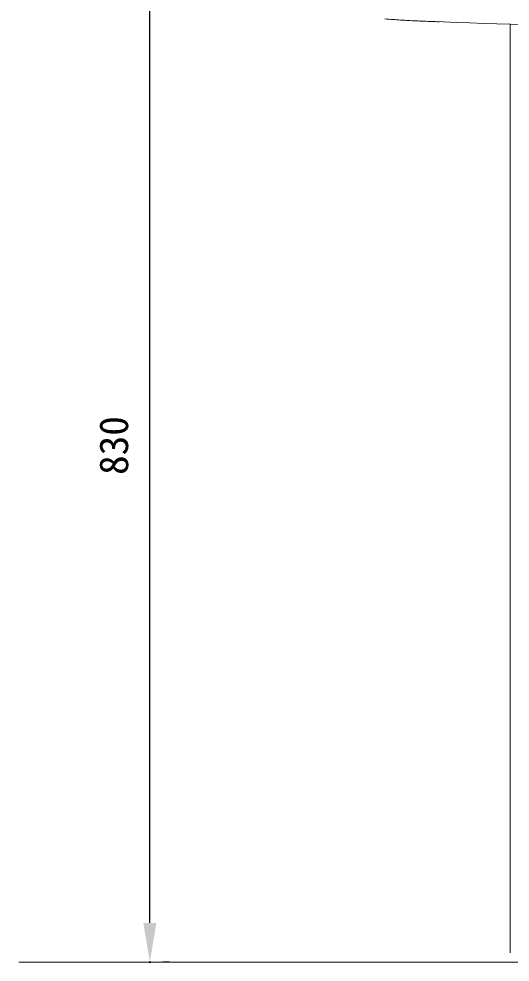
# Model space of a CAD drawing. Units: millimetres, scale not verified. Extents: x -203 to 203, y -143 to 143.
# Drawn here: x -37 to 0.5, y -97 to -25 of the extents above; entities that cross this region are included whole.
import ezdxf
from ezdxf.enums import TextEntityAlignment as Align

# ---------------------------------------------------------------- set-up
doc = ezdxf.new("R2010")
doc.units = ezdxf.units.MM
doc.header["$LTSCALE"] = 0.5
doc.header["$PDMODE"] = 32
doc.header["$PDSIZE"] = 0.1
doc.layers.add('0-1_DIMENSION_LINES$03_LINES', color=7, linetype='Continuous', lineweight=18)
doc.layers.add('0-3_DIMENSION_LINES$02_DIMENSI', color=1, linetype='Continuous', lineweight=25)
doc.layers.add('0-4_DEFPOINTS', color=7, linetype='Continuous')
doc.styles.add('ＭＳ ゴシック', font='')
doc.styles.get('ＭＳ ゴシック').set_extended_font_data('MS Gothic')

# ---------------------------------------------------------------- blocks, each defined once
blk = doc.blocks.new('D26')
at = {"layer": '0-3_DIMENSION_LINES$02_DIMENSI', "color": 7}
for p, q in [((3586, 1752), (3586, 1906)), ((3589, 1746), (3588, 1746))]:
    blk.add_line(p, q, dxfattribs=at)
blk.add_solid([(3585, 1752), (3587, 1752), (3586, 1746)], dxfattribs=at)
at = {"layer": '0-4_DEFPOINTS'}
blk.add_point((3586, 1746), dxfattribs=at)
at = {"layer": '0-3_DIMENSION_LINES$02_DIMENSI', "color": 7, "style": 'ＭＳ ゴシック'}
blk.add_text('830', height=4.399, rotation=90, dxfattribs=at).set_placement((3584, 1820.429), align=Align.BOTTOM_LEFT)

msp = doc.modelspace()

# ---------------------------------------------------------------- linework, layer by layer
at = {"layer": '0-1_DIMENSION_LINES$03_LINES'}
for p, q in [((0.5, -25.3522), (0.5, -96.2832)), ((-37, -97), (183, -97))]:
    msp.add_line(p, q, dxfattribs=at)
for centre, radius, start, end in [((-4.6166, 24.8567), 50.0082, 264.91037, 266.2766), ((-4.6177, 24.8383), 49.9898, 266.27655, 267.64328), ((17.9962, 574.3185), 599.9351, 267.64331, 269.21468), ((18.0002, 574.3881), 600.0048, 267.64321, 267.69942), ((18.0002, 574.3884), 600.0051, 267.69942, 267.75563), ((18.0002, 574.3881), 600.0048, 267.75563, 267.81184)]:
    msp.add_arc(centre, radius, start, end, dxfattribs=at)

# ---------------------------------------------------------------- block references
at = {"layer": '0-3_DIMENSION_LINES$02_DIMENSI', "xscale": 0.5, "yscale": 0.5}
msp.add_blockref('D26', (-1820, -970), dxfattribs=at)

doc.saveas('drawing.dxf')
